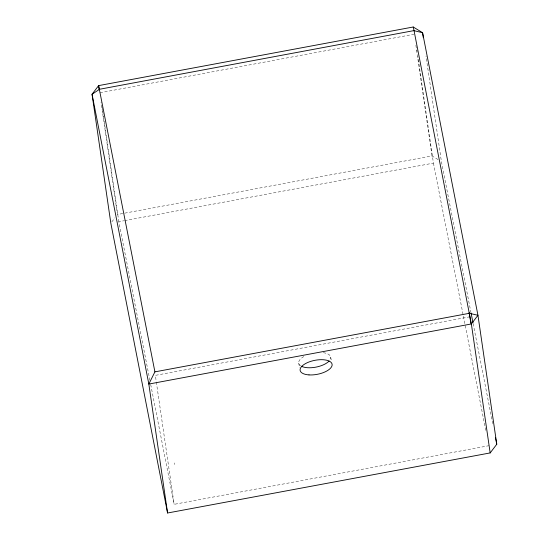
<?xml version="1.0" encoding="UTF-8"?>
<svg xmlns="http://www.w3.org/2000/svg" width="540" height="540" viewBox="0 0 540 540"><rect width="100%" height="100%" fill="white"/><g stroke="black" fill="none" stroke-linecap="round" stroke-linejoin="round"><path stroke-width="0.41" stroke-dasharray="2.7 2.03" d="M111.841 221.859L114.885 217.856M100.015 92.738L413.788 34.303M438.068 159.59L432.02 155.932L117.423 214.515L101.041 102.249M149.897 380.369L118.827 221.704L123.795 220.779M124.619 220.624L433.431 163.114L417.893 56.612M469.955 316.771L155.358 375.361L156.202 381.186M150.701 384.5L174.163 504.326L488.768 445.736M471.035 312.856L441.423 161.629L425.993 55.991M473.141 323.595L492.723 423.589M433.431 163.114L486.014 431.69M330.703 357.156L331.486 361.152M298.708 363.116L299.646 367.902M174.521 463.718L174.65 464.508M416.921 49.957L417.163 51.624M415.881 45.299L432.02 155.932M156.323 382.016L174.163 504.326M102.08 106.88L118.827 221.704M174.454 462.922L174.501 463.475M323.278 352.694A16.274 7.101 -11.1 0 1 330.426 359.08M300.645 365.81A16.274 7.101 -11.1 0 1 303.838 356.542"/><path stroke-width="0.81" d="M99.225 89.775L98.618 85.617L154.913 371.858L148.831 384.055L167.576 513L490.171 452.925L496.766 444.251L477.954 315.293L422.584 32.704L413.215 27L98.618 85.617L92.05 94.25L110.828 223.189L167.576 513M154.913 371.858L469.382 313.301L477.954 315.293L471.366 323.959L148.831 384.055L92.05 94.25L99.576 89.255L414.207 30.557M413.215 27L414.038 30.679L422.584 32.704L423.313 37.692M471.197 313.679L472.979 322.772M495.47 437.643L496.766 444.251M414.038 30.679L471.366 323.959L490.171 452.925M469.145 312.64L470.927 323.433M329.076 361.071A16.274 7.101 -11.1 0 1 301.367 366.235M309.002 374.902A16.274 7.101 -11.1 0 0 332.107 364.345A16.274 7.101 -11.1 0 0 307.226 362.718A16.274 7.101 -11.1 0 0 309.002 374.902"/></g></svg>
